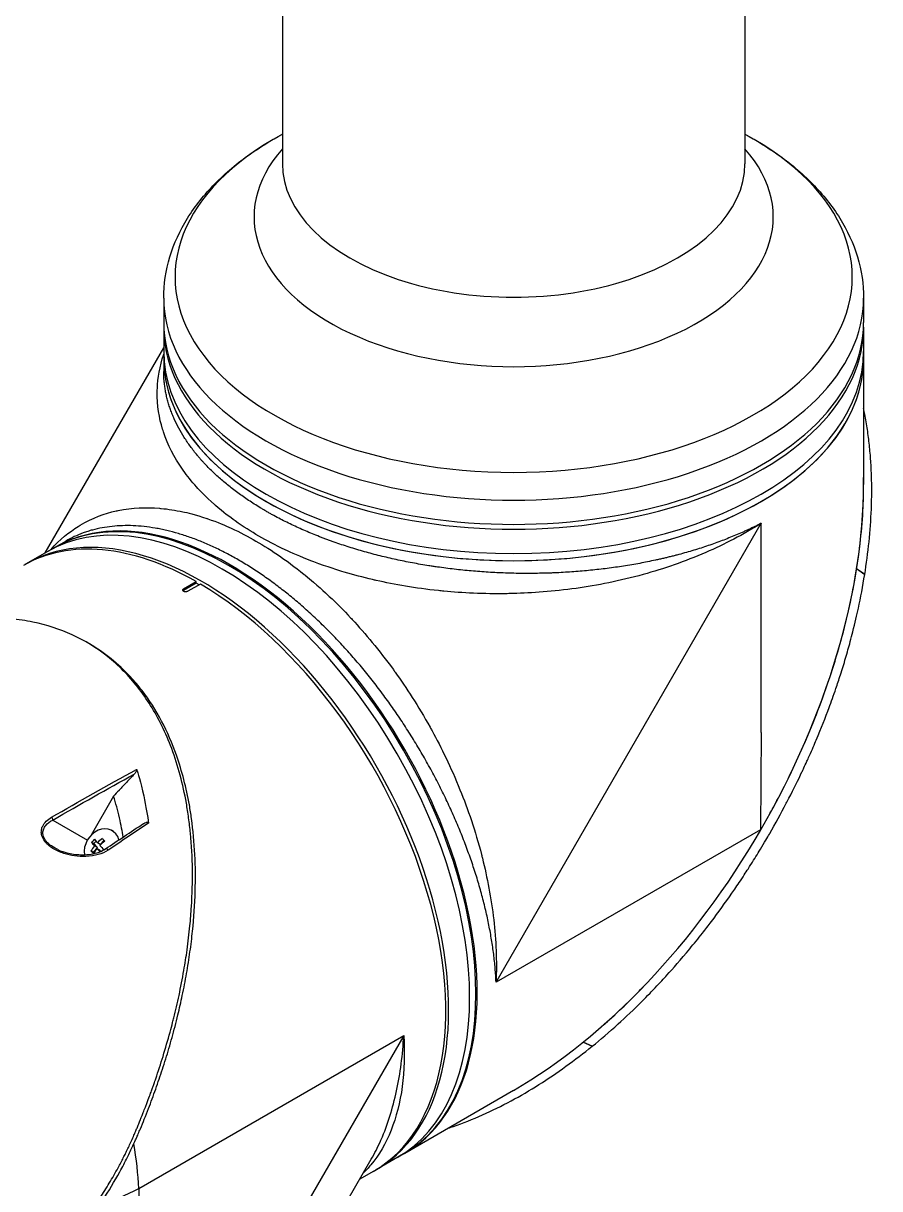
# Model space of a CAD drawing. Header units: millimetres. Extents: x 0 to 4378, y 0 to 2376.
# Drawn here: x 2626.1 to 2770.5, y 1484.4 to 1680.9 of the extents above; entities that cross this region are included whole.
import ezdxf

# ---------------------------------------------------------------- set-up
doc = ezdxf.new("R2010")
doc.units = ezdxf.units.MM
doc.header["$LTSCALE"] = 0.2
doc.layers.add('01_Object Line', color=4, linetype='Continuous')

# ---------------------------------------------------------------- blocks, each defined once
blk = doc.blocks.new('A$C7c2cc22e_1')
for p, q in [((159.54, 783.92), (159.54, 623.23)), ((237.54, 745.88), (237.54, 623.23)), ((139.54, 600.55), (139.54, 596.46)), ((257.54, 600.55), (257.54, 596.46)), ((139.54, 595.65), (139.54, 588.21)), ((257.54, 595.65), (257.54, 569.13)), ((119.56, 557.59), (139.54, 592.19)), ((195.57, 485.17), (240.26, 562.58)), ((240.26, 527.31), (240.26, 562.58)), ((120.96, 558.4), (116.36, 555.74)), ((121.17, 558.52), (123.01, 559.58)), ((160.09, 558.08), (160.09, 558.08)), ((181.35, 555.93), (181.35, 555.93)), ((256.37, 554.93), (256.37, 554.92)), ((256.37, 554.93), (257.73, 553.94)), ((257.72, 553.93), (256.37, 554.92)), ((142.89, 551.51), (145.01, 552.74)), ((145.01, 552.49), (142.89, 551.27)), ((145.01, 552.49), (145.01, 552.74)), ((145.51, 552.21), (145.01, 552.49)), ((257.72, 553.93), (257.73, 553.94)), ((142.89, 551.51), (142.89, 551.27)), ((145.72, 552.33), (143.6, 551.11)), ((181.53, 551.78), (181.52, 551.78)), ((127, 542.24), (126.5, 542.52)), ((175.56, 541.44), (175.56, 541.44)), ((240.26, 527.31), (240.14, 510.9)), ((131.09, 516.55), (127.3, 510)), ((120.84, 512.53), (126.67, 509.16)), ((130.99, 510.65), (130.84, 510.74)), ((240.14, 510.9), (195.57, 485.17)), ((127.64, 507.09), (127.27, 507.31)), ((127.76, 508.56), (127.39, 508.77)), ((127.64, 507.09), (128.37, 507.89)), ((127.76, 508.56), (128.13, 508.97)), ((128.37, 507.89), (127.76, 508.56)), ((128.37, 507.89), (127.88, 508.17)), ((128.77, 507.44), (128.28, 507.72)), ((128.85, 508.42), (128.36, 508.7)), ((128.94, 507.24), (128.77, 507.44)), ((128.85, 508.42), (129.48, 509.11)), ((127.74, 506.98), (127.64, 507.09)), ((135.33, 450.39), (180.01, 476.19)), ((180.01, 476.19), (135.33, 398.79)), ((211.78, 474.37), (210.24, 475.04)), ((210.26, 475.06), (211.79, 474.38)), ((211.78, 474.37), (211.79, 474.38)), ((180.17, 456.33), (198.54, 466.94)), ((179.96, 456.21), (175.36, 453.55)), ((134.85, 455.62), (134.85, 455.62)), ((150.39, 413.51), (174.53, 455.32)), ((174.87, 453.27), (172.58, 451.95)), ((135.33, 450.39), (135.33, 398.79))]:
    blk.add_line(p, q)
for centre, major_axis, ratio, start_param, end_param in [((198.54, 604.13), (-57.09, 0), 0.57735, 5.464399, 10.243564), ((198.54, 614.27), (-43.77, 0), 0.57735, 5.811978, 9.895986), ((198.54, 623.23), (-39, 0), 0.57735, 0, 3.141593), ((198.54, 600.55), (-59, 0), 0.57735, 0, 3.141593), ((198.54, 595.65), (59, 0), 0.57735, 3.129608, 6.29517), ((198.54, 596.46), (-59, 0), 0.57735, 0, 3.141593), ((198.54, 591.56), (59, 0), 0.57735, 3.141593, 6.283185), ((198.54, 590.34), (59, 0), 0.57735, 3.141593, 6.283185), ((198.54, 590.34), (-59, 0), 0.57735, 0, 3.141593), ((198.54, 535.06), (-41.72, -72.26), 0.57735, 1.570796, 2.356194), ((149.4, 506.69), (-29.5, 51.1), 0.57735, 3.141593, 6.283185), ((150.46, 507.3), (-29.5, 51.1), 0.57735, 3.141593, 6.283185), ((152.98, 566.52), (2.1, 0), 0.57735, 1.972028, 1.97218), ((150.67, 507.42), (29.5, -51.1), 0.57735, 6.27959, 9.428373), ((152.98, 566.52), (-2.1, 0), 0.57735, 2.574714, 2.574853), ((198.54, 583.56), (30.05, 52.05), 0.57735, 2.239653, 2.239654), ((145.86, 504.65), (-29.5, 51.1), 0.57735, 3.133203, 6.291575), ((238.07, 560.48), (2.1, 0), 0.57735, 1.254797, 1.254954), ((145.37, 504.36), (-29.5, 51.1), 0.57735, 5.506262, 6.283185), ((238.07, 560.48), (-2.1, 0), 0.57735, 0.29, 0.290926), ((168.75, 554.86), (2.1, 0), 0.57735, 2.716979, 2.718141), ((181.82, 556.51), (1.5, 0), 0.57735, 5.151807, 5.151896), ((168.75, 554.86), (-2.1, 0), 0.57735, 2.561642, 2.561674), ((198.54, 585.85), (55, 0), 0.57735, 4.753872, 4.753895), ((143.25, 551.07), (-0.5, 0), 0.57735, 5.497787, 5.84542), ((145.37, 504.36), (29.5, -51.1), 0.57735, 0, 2.34772), ((198.54, 535.06), (-30.05, -52.05), 0.57735, 4.751551, 4.751552), ((174.74, 543.66), (-1.05, 1.82), 0.57735, 0.982352, 0.982903), ((174.74, 543.66), (-1.05, 1.82), 0.57735, 2.748048, 2.748866), ((120.49, 512.73), (0.25, -0.433), 0.549074, 0.810262, 1.899061), ((129.11, 507.75), (1.73, 2.98), 0.816496, 5.602635, 8.626605), ((129.76, 507.8), (-3.18, -2.86), 0.558249, 4.806069, 4.97564), ((130.81, 507.17), (-3.33, 3.03), 0.147283, 0.643385, 0.890531), ((130.36, 507.13), (-3.35, -3.01), 0.558249, 4.563154, 4.810301), ((131.53, 507.97), (-3.17, 2.88), 0.147283, 0.8863, 1.055871), ((198.54, 535.06), (41.72, 72.26), 0.57735, 3.926991, 4.709405), ((198.54, 535.06), (-41.9, -71.34), 0.582263, 1.57216, 1.575143), ((198.42, 534.99), (29.11, -51.32), 0.582366, 0.786905, 0.789838), ((198.42, 534.99), (29.11, -51.32), 0.582366, 0.786854, 0.786905), ((130.36, 507.13), (-3.35, -3.01), 0.558249, 4.971408, 5.218555), ((129.6, 505.85), (3.17, -2.88), 0.147283, 4.027892, 4.197464), ((130.32, 506.64), (3.33, -3.03), 0.147283, 3.784977, 4.032124), ((130.77, 506.68), (3.35, 3.01), 0.558249, 1.829816, 2.076962), ((130.32, 506.64), (3.33, -3.03), 0.147283, 4.193232, 4.374842), ((130.77, 506.68), (3.35, 3.01), 0.558249, 1.421561, 1.668708), ((130.81, 507.17), (-3.33, 3.03), 0.147283, 1.051639, 1.298786), ((131.37, 506.01), (3.18, 2.86), 0.558249, 1.664476, 1.665901), ((129.99, 507.24), (-0.28, 0.415), 0.555611, 4.846848, 6.283182), ((129.99, 507.24), (-0.28, 0.415), 0.555611, 6.283182, 6.283336), ((129.11, 507.75), (-1.73, -2.98), 0.816496, 5.579462, 5.579477), ((157.39, 511.3), (21.5, -37.24), 0.57735, 0.049277, 0.049282), ((156.68, 510.89), (21.5, -37.24), 0.57735, 0.085083, 0.085088), ((156.68, 510.89), (21.25, -36.81), 0.57735, 0.101591, 0.101592), ((154.56, 509.67), (22.4, -38.8), 0.57735, 0.134651, 0.134671), ((154.91, 509.87), (22.15, -38.36), 0.57735, 0.133963, 0.133979), ((144.8, 504.04), (27.89, -48.31), 0.57735, 0.126027, 0.12603), ((93.61, 474.48), (31.63, -49.85), 0.54732, 0.762451, 0.917155), ((144.8, 504.04), (28.34, -49.09), 0.57735, 0.067851, 0.06789), ((93.61, 474.48), (-58.98, 2.47), 0.54732, 2.227834, 2.379142)]:
    blk.add_ellipse(centre, major_axis=major_axis, ratio=ratio, start_param=start_param, end_param=end_param)
for points, knots in [([(139.54, 600.55), (139.54, 602.9), (139.9, 605.25), (141.26, 609.79), (142.27, 611.97), (144.84, 616.1), (146.39, 618.05), (149.96, 621.67), (151.97, 623.36), (155.85, 626.08), (157.65, 627.18), (159.54, 628.2)], [3.9269908, 3.9269908, 3.9269908, 3.9269908, 4.0991247, 4.0991247, 4.2712586, 4.2712586, 4.4433925, 4.4433925, 4.6155264, 4.6155264, 4.7470688, 4.7470688, 4.7470688, 4.7470688]), ([(237.54, 628.2), (239.43, 627.18), (241.23, 626.08), (245.12, 623.36), (247.13, 621.67), (250.69, 618.05), (252.25, 616.1), (254.81, 611.97), (255.82, 609.79), (257.19, 605.25), (257.54, 602.9), (257.54, 600.55)], [6.2485054, 6.2485054, 6.2485054, 6.2485054, 6.3800479, 6.3800479, 6.5521818, 6.5521818, 6.7243157, 6.7243157, 6.8964496, 6.8964496, 7.0685835, 7.0685835, 7.0685835, 7.0685835]), ([(240.26, 562.58), (237.24, 560.67), (234.09, 559.03), (230.93, 557.66), (227.38, 556.12), (223.83, 554.9), (220.4, 553.95), (216.43, 552.85), (212.62, 552.11), (209.1, 551.61), (205.19, 551.06), (201.63, 550.82), (198.5, 550.73), (198.14, 550.72), (197.79, 550.72), (197.45, 550.71), (193.46, 550.65), (189.89, 550.83), (186.77, 551.13), (186.46, 551.16), (186.16, 551.19), (185.86, 551.22), (181.97, 551.63), (178.47, 552.24), (175.37, 552.94), (175.16, 552.99), (174.96, 553.04), (174.75, 553.09), (173.16, 553.46), (171.58, 553.88), (169.99, 554.35), (168.97, 554.65), (167.21, 555.19), (164.84, 556.08), (164.73, 556.12), (164.63, 556.16), (164.53, 556.2), (162.53, 556.97), (161.06, 557.63), (160.02, 558.11), (158.36, 558.89), (156.89, 559.67), (155.58, 560.43), (154.28, 561.18), (152.93, 562.03), (151.58, 562.98), (150.73, 563.59), (149.58, 564.44), (148.25, 565.6), (148.19, 565.65), (148.14, 565.7), (148.08, 565.74), (146.51, 567.13), (145.58, 568.14), (145.07, 568.71), (144.23, 569.65), (143.48, 570.59), (142.82, 571.52), (142.74, 571.63), (142.66, 571.74), (142.58, 571.86), (141.34, 573.66), (140.25, 575.71), (139.5, 577.99), (139.45, 578.14), (139.4, 578.3), (139.35, 578.46), (138.79, 580.3), (138.41, 582.4), (138.45, 584.77), (138.45, 584.97), (138.46, 585.16), (138.47, 585.36), (138.54, 587.07), (138.84, 589), (139.54, 591.13)], [0, 0, 0, 0, 0.0513847, 0.0513847, 0.0513847, 0.1089687, 0.1089687, 0.1089687, 0.1757473, 0.1757473, 0.1757473, 0.25, 0.25, 0.25, 0.2549863, 0.2549863, 0.2549863, 0.3125, 0.3125, 0.3125, 0.3170092, 0.3170092, 0.3170092, 0.375, 0.375, 0.375, 0.3786541, 0.3786541, 0.3786541, 0.40625, 0.40625, 0.40625, 0.4375, 0.4375, 0.4375, 0.4390424, 0.4390424, 0.4390424, 0.46875, 0.46875, 0.46875, 0.5, 0.5, 0.5, 0.53125, 0.53125, 0.53125, 0.5612496, 0.5612496, 0.5612496, 0.5625, 0.5625, 0.5625, 0.59375, 0.59375, 0.59375, 0.621688, 0.621688, 0.621688, 0.625, 0.625, 0.625, 0.6835073, 0.6835073, 0.6835073, 0.6875, 0.6875, 0.6875, 0.7452724, 0.7452724, 0.7452724, 0.75, 0.75, 0.75, 0.8187282, 0.8187282, 0.8187282, 0.8187282]), ([(240.26, 562.58), (240.25, 562.57), (240.23, 562.56), (240.19, 562.54), (240.11, 562.5), (240, 562.44), (239.87, 562.38), (239.7, 562.29), (239.48, 562.18), (239.13, 562.01), (238.69, 561.79), (238.15, 561.54), (237.62, 561.29), (236.89, 560.96), (235.97, 560.56), (234.84, 560.1), (233.7, 559.65), (232.53, 559.22), (230.95, 558.67), (229.32, 558.15), (227.66, 557.66), (226.6, 557.37), (225.75, 557.15), (225.1, 556.98), (224.45, 556.82), (223.79, 556.67), (223.13, 556.51), (222.25, 556.32), (221.13, 556.08), (219.79, 555.82), (217.99, 555.5), (215.71, 555.14), (213.39, 554.85), (211.52, 554.65), (210.11, 554.51), (208.69, 554.4), (207.26, 554.31), (206.06, 554.24), (205.09, 554.2), (204.12, 554.17), (202.92, 554.14), (201.47, 554.12), (200.02, 554.12), (198.1, 554.15), (195.7, 554.23), (193.3, 554.38), (191.39, 554.54), (189.96, 554.68), (188.53, 554.83), (187.1, 555.01), (185.91, 555.17), (184.96, 555.31), (184.02, 555.46), (182.85, 555.65), (180.99, 555.99), (178.7, 556.45), (176.01, 557.08), (173.38, 557.78), (171.22, 558.42), (169.53, 558.97), (168.48, 559.33), (167.65, 559.63), (167.03, 559.86), (166.42, 560.09), (165.61, 560.4), (164.61, 560.8), (163.03, 561.47), (161.51, 562.16), (160.02, 562.88), (158.93, 563.44), (158.04, 563.92), (157.34, 564.31), (156.82, 564.61), (156.31, 564.91), (155.64, 565.31), (154.81, 565.82), (153.85, 566.45), (152.61, 567.29), (151.13, 568.38), (149.75, 569.5), (148.7, 570.42), (147.94, 571.12), (147.21, 571.84), (146.63, 572.44), (146.18, 572.92), (145.85, 573.29), (145.52, 573.66), (145.1, 574.16), (144.6, 574.79), (144.02, 575.55), (143.49, 576.31), (142.82, 577.33), (142.06, 578.62), (141.42, 579.92), (140.98, 580.97), (140.68, 581.76), (140.41, 582.56), (140.18, 583.36), (139.98, 584.17), (139.82, 584.98), (139.7, 585.79), (139.58, 586.87), (139.54, 587.67), (139.54, 588.21), (139.54, 588.21)], [-0.0000644, -0.0000644, -0.0000644, -0.0000644, -0.0000148, 0.0000348, 0.000134, 0.0003324, 0.0005308, 0.0007292, 0.001126, 0.0015228, 0.0023163, 0.0031099, 0.0039035, 0.0046971, 0.0062842, 0.0078714, 0.0094585, 0.0110457, 0.0126328, 0.0158071, 0.0173942, 0.0189814, 0.019775, 0.0205685, 0.0213621, 0.0221557, 0.0229493, 0.0237428, 0.02533, 0.0269171, 0.0285043, 0.0316786, 0.0348529, 0.03644, 0.0380272, 0.0396143, 0.0412015, 0.0427886, 0.0435822, 0.0443758, 0.0459629, 0.04755, 0.0491372, 0.0507243, 0.0538986, 0.0570729, 0.0586601, 0.0602472, 0.0618344, 0.0634215, 0.0650087, 0.0658022, 0.0665958, 0.068183, 0.0697701, 0.0729444, 0.0761187, 0.079293, 0.0824673, 0.0840544, 0.0856416, 0.0864352, 0.0872287, 0.0880223, 0.0888159, 0.090403, 0.0919902, 0.0951645, 0.0967516, 0.0983388, 0.0999259, 0.1007195, 0.1015131, 0.1023066, 0.1031002, 0.1046874, 0.1062745, 0.1078617, 0.111036, 0.1142102, 0.1157974, 0.1173845, 0.1189717, 0.1205588, 0.1213524, 0.122146, 0.1229396, 0.1237331, 0.1253203, 0.1269074, 0.1284946, 0.1300817, 0.133256, 0.1364303, 0.1380175, 0.1396046, 0.1411918, 0.1427789, 0.144366, 0.1459532, 0.1475403, 0.1491275, 0.1523018, 0.1523127, 0.1523127, 0.1523127, 0.1523127]), ([(257.73, 553.94), (258.31, 557.62), (258.7, 561.31), (258.85, 564.96), (258.88, 565.87), (258.9, 566.78), (258.91, 567.69), (258.91, 568.6), (258.91, 569.5), (258.88, 570.4), (258.86, 570.85), (258.85, 571.3), (258.83, 571.75), (258.81, 572.2), (258.78, 572.64), (258.75, 573.09), (258.72, 573.54), (258.69, 573.98), (258.65, 574.43), (258.61, 574.87), (258.56, 575.31), (258.52, 575.76), (258.42, 576.64), (258.31, 577.51), (258.18, 578.38), (258.06, 579.25), (257.91, 580.12), (257.74, 580.97), (257.68, 581.3), (257.61, 581.63), (257.54, 581.96)], [0, 0, 0, 0, 0.25, 0.25, 0.25, 0.3125, 0.3125, 0.3125, 0.375, 0.375, 0.375, 0.40625, 0.40625, 0.40625, 0.4375, 0.4375, 0.4375, 0.46875, 0.46875, 0.46875, 0.5, 0.5, 0.5, 0.5625, 0.5625, 0.5625, 0.625, 0.625, 0.625, 0.6490654, 0.6490654, 0.6490654, 0.6490654]), ([(256.37, 554.93), (256.96, 558.63), (257.35, 562.33), (257.49, 566), (257.52, 566.92), (257.54, 567.83), (257.55, 568.74), (257.55, 569.26), (257.55, 569.78), (257.54, 570.3)], [-1, -1, -1, -1, -0.75, -0.75, -0.75, -0.6875, -0.6875, -0.6875, -0.6518581, -0.6518581, -0.6518581, -0.6518581]), ([(120.49, 558.13), (122.04, 559.87), (123.62, 561.11), (125.1, 562.04), (125.22, 562.11), (125.33, 562.18), (125.44, 562.25), (127.54, 563.5), (129.62, 564.24), (131.54, 564.66), (131.64, 564.69), (131.74, 564.71), (131.85, 564.73), (134.25, 565.23), (136.61, 565.3), (138.84, 565.12), (138.93, 565.11), (139.01, 565.1), (139.1, 565.09), (140.28, 564.98), (141.5, 564.8), (142.78, 564.52), (143.47, 564.37), (144.8, 564.08), (146.82, 563.4), (146.86, 563.38), (146.91, 563.37), (146.95, 563.35), (148.63, 562.77), (149.96, 562.2), (150.92, 561.75), (152.4, 561.07), (153.79, 560.34), (155.09, 559.59), (156.39, 558.84), (157.78, 557.96), (159.27, 556.93), (160.23, 556.27), (161.55, 555.31), (163.23, 553.95), (163.29, 553.91), (163.34, 553.86), (163.4, 553.81), (165.4, 552.18), (166.73, 550.93), (167.45, 550.26), (168.69, 549.08), (169.89, 547.88), (171.03, 546.66), (171.13, 546.55), (171.23, 546.45), (171.32, 546.35), (173.53, 543.97), (175.86, 541.2), (178.2, 537.97), (178.32, 537.8), (178.44, 537.64), (178.56, 537.47), (180.43, 534.86), (182.44, 531.78), (184.44, 528.18), (184.56, 527.98), (184.67, 527.77), (184.79, 527.56), (186.32, 524.76), (187.95, 521.46), (189.49, 517.64), (190.82, 514.36), (192.08, 510.69), (193.12, 506.69), (193.16, 506.5), (193.21, 506.31), (193.26, 506.11), (194.09, 502.81), (194.76, 499.32), (195.17, 495.72), (195.56, 492.27), (195.72, 488.72), (195.57, 485.17)], [0.1889078, 0.1889078, 0.1889078, 0.1889078, 0.25, 0.25, 0.25, 0.2532003, 0.2532003, 0.2532003, 0.3125, 0.3125, 0.3125, 0.315088, 0.315088, 0.315088, 0.375, 0.375, 0.375, 0.3771886, 0.3771886, 0.3771886, 0.40625, 0.40625, 0.40625, 0.4375, 0.4375, 0.4375, 0.4383069, 0.4383069, 0.4383069, 0.46875, 0.46875, 0.46875, 0.5, 0.5, 0.5, 0.53125, 0.53125, 0.53125, 0.5614637, 0.5614637, 0.5614637, 0.5625, 0.5625, 0.5625, 0.59375, 0.59375, 0.59375, 0.6225557, 0.6225557, 0.6225557, 0.625, 0.625, 0.625, 0.6844623, 0.6844623, 0.6844623, 0.6875, 0.6875, 0.6875, 0.7466289, 0.7466289, 0.7466289, 0.75, 0.75, 0.75, 0.8157706, 0.8157706, 0.8157706, 0.8722986, 0.8722986, 0.8722986, 0.875, 0.875, 0.875, 0.9388377, 0.9388377, 0.9388377, 1, 1, 1, 1]), ([(195.57, 485.17), (195.57, 485.27), (195.56, 485.37), (195.56, 485.47), (195.55, 485.56), (195.55, 485.66), (195.54, 485.76), (195.53, 485.95), (195.52, 486.15), (195.51, 486.34), (195.48, 486.73), (195.45, 487.13), (195.42, 487.52), (195.39, 487.91), (195.35, 488.31), (195.31, 488.71), (195.26, 489.1), (195.22, 489.5), (195.17, 489.9), (195.07, 490.7), (194.95, 491.51), (194.82, 492.32), (194.69, 493.14), (194.54, 493.96), (194.37, 494.78), (194.21, 495.61), (194.03, 496.44), (193.83, 497.28), (193.63, 498.12), (193.42, 498.97), (193.19, 499.82), (193.08, 500.24), (192.96, 500.67), (192.84, 501.1), (192.71, 501.53), (192.59, 501.96), (192.46, 502.39), (192.2, 503.26), (191.92, 504.12), (191.63, 504.98), (191.34, 505.85), (191.03, 506.71), (190.72, 507.57), (190.4, 508.43), (190.07, 509.3), (189.72, 510.16), (189.38, 511.02), (189.02, 511.88), (188.64, 512.74), (188.27, 513.6), (187.88, 514.46), (187.48, 515.31), (187.08, 516.17), (186.66, 517.03), (186.23, 517.89), (186.02, 518.32), (185.8, 518.75), (185.58, 519.17), (185.36, 519.6), (185.13, 520.03), (184.9, 520.46), (184.44, 521.31), (183.98, 522.16), (183.5, 523), (183.02, 523.83), (182.53, 524.66), (182.03, 525.49), (181.53, 526.31), (181.02, 527.13), (180.5, 527.93), (179.98, 528.74), (179.46, 529.54), (178.92, 530.33), (178.37, 531.12), (177.82, 531.91), (177.26, 532.69), (176.7, 533.46), (176.13, 534.23), (175.55, 534.99), (175.26, 535.37), (174.96, 535.75), (174.66, 536.13), (174.37, 536.51), (174.07, 536.88), (173.77, 537.25), (173.17, 538), (172.56, 538.72), (171.95, 539.44), (171.33, 540.15), (170.72, 540.85), (170.09, 541.53), (169.47, 542.22), (168.84, 542.89), (168.2, 543.55), (167.57, 544.21), (166.92, 544.85), (166.28, 545.48), (165.63, 546.11), (164.98, 546.73), (164.32, 547.33), (163.66, 547.94), (163, 548.52), (162.33, 549.1), (161.65, 549.67), (160.98, 550.23), (160.3, 550.78), (159.62, 551.32), (158.94, 551.84), (158.26, 552.35), (157.58, 552.86), (156.9, 553.34), (156.21, 553.82), (155.53, 554.29), (154.84, 554.74), (154.16, 555.17), (153.82, 555.39), (153.47, 555.6), (153.13, 555.81), (152.78, 556.02), (152.44, 556.22), (152.1, 556.42), (151.75, 556.62), (151.41, 556.81), (151.07, 557), (150.72, 557.19), (150.38, 557.37), (150.04, 557.55), (149.36, 557.91), (148.68, 558.24), (148, 558.56), (147.33, 558.87), (146.65, 559.17), (145.99, 559.44), (145.32, 559.72), (144.65, 559.97), (143.99, 560.21), (143.33, 560.44), (142.67, 560.65), (142.01, 560.85), (141.36, 561.04), (140.7, 561.21), (140.05, 561.37), (139.73, 561.44), (139.41, 561.51), (139.08, 561.58), (138.76, 561.65), (138.44, 561.71), (138.12, 561.76), (137.48, 561.87), (136.85, 561.96), (136.22, 562.03), (135.6, 562.1), (134.99, 562.14), (134.38, 562.17), (133.77, 562.19), (133.18, 562.2), (132.59, 562.18), (132, 562.16), (131.42, 562.12), (130.85, 562.06), (130.28, 562), (129.72, 561.92), (129.16, 561.82), (128.61, 561.72), (128.06, 561.59), (127.53, 561.45), (127.26, 561.38), (127, 561.3), (126.73, 561.22), (126.47, 561.13), (126.21, 561.04), (125.95, 560.95), (125.43, 560.76), (124.93, 560.55), (124.44, 560.33), (123.95, 560.1), (123.48, 559.85), (123.01, 559.58), (123.01, 559.58), (123.01, 559.58), (123.01, 559.58)], [-0.0000637, -0.0000637, -0.0000637, -0.0000637, 0.0002965, 0.0002965, 0.0002965, 0.0006567, 0.0006567, 0.0006567, 0.0013771, 0.0013771, 0.0013771, 0.0028179, 0.0028179, 0.0028179, 0.0042587, 0.0042587, 0.0042587, 0.0056995, 0.0056995, 0.0056995, 0.0085812, 0.0085812, 0.0085812, 0.0114628, 0.0114628, 0.0114628, 0.0143444, 0.0143444, 0.0143444, 0.017226, 0.017226, 0.017226, 0.0186668, 0.0186668, 0.0186668, 0.0201076, 0.0201076, 0.0201076, 0.0229892, 0.0229892, 0.0229892, 0.0258708, 0.0258708, 0.0258708, 0.0287525, 0.0287525, 0.0287525, 0.0316341, 0.0316341, 0.0316341, 0.0345157, 0.0345157, 0.0345157, 0.0373973, 0.0373973, 0.0373973, 0.0388381, 0.0388381, 0.0388381, 0.0402789, 0.0402789, 0.0402789, 0.0431605, 0.0431605, 0.0431605, 0.0460421, 0.0460421, 0.0460421, 0.0489257, 0.0489257, 0.0489257, 0.0518054, 0.0518054, 0.0518054, 0.054687, 0.054687, 0.054687, 0.0575686, 0.0575686, 0.0575686, 0.0590094, 0.0590094, 0.0590094, 0.0604502, 0.0604502, 0.0604502, 0.0633318, 0.0633318, 0.0633318, 0.0662134, 0.0662134, 0.0662134, 0.0690951, 0.0690951, 0.0690951, 0.0719767, 0.0719767, 0.0719767, 0.0748582, 0.0748582, 0.0748582, 0.0777399, 0.0777399, 0.0777399, 0.0806215, 0.0806215, 0.0806215, 0.0835031, 0.0835031, 0.0835031, 0.0863847, 0.0863847, 0.0863847, 0.0892664, 0.0892664, 0.0892664, 0.0907048, 0.0907048, 0.0907048, 0.092148, 0.092148, 0.092148, 0.0935873, 0.0935873, 0.0935873, 0.0950296, 0.0950296, 0.0950296, 0.0979112, 0.0979112, 0.0979112, 0.1007928, 0.1007928, 0.1007928, 0.1036744, 0.1036744, 0.1036744, 0.106556, 0.106556, 0.106556, 0.1094377, 0.1094377, 0.1094377, 0.1108785, 0.1108785, 0.1108785, 0.1123193, 0.1123193, 0.1123193, 0.1152009, 0.1152009, 0.1152009, 0.1180825, 0.1180825, 0.1180825, 0.1209641, 0.1209641, 0.1209641, 0.1238457, 0.1238457, 0.1238457, 0.1267273, 0.1267273, 0.1267273, 0.129609, 0.129609, 0.129609, 0.1310498, 0.1310498, 0.1310498, 0.1324906, 0.1324906, 0.1324906, 0.1353722, 0.1353722, 0.1353722, 0.1382538, 0.1382538, 0.1382538, 0.1382579, 0.1382579, 0.1382579, 0.1382579]), ([(241.62, 513.39), (242.13, 514.31), (242.63, 515.24), (243.12, 516.18), (244.04, 517.93), (244.92, 519.7), (245.77, 521.49), (247.46, 525.06), (248.99, 528.7), (250.36, 532.39), (251.72, 536.08), (252.93, 539.81), (253.94, 543.57), (254.44, 545.45), (254.9, 547.34), (255.31, 549.23), (255.72, 551.12), (256.07, 553.02), (256.37, 554.92)], [-0.4708044, -0.4708044, -0.4708044, -0.4708044, -0.4375, -0.4375, -0.4375, -0.375, -0.375, -0.375, -0.25, -0.25, -0.25, -0.125, -0.125, -0.125, -0.0625, -0.0625, -0.0625, 0, 0, 0, 0]), ([(211.79, 474.38), (213.17, 475.5), (214.63, 476.75), (216.16, 478.13), (217.4, 479.25), (218.81, 480.58), (220.36, 482.13), (220.55, 482.32), (220.94, 482.72), (221.54, 483.34), (221.79, 483.59), (222.08, 483.89), (222.39, 484.22), (223.22, 485.09), (223.88, 485.81), (224.38, 486.36), (225.41, 487.5), (226.71, 488.96), (228.22, 490.79), (228.95, 491.67), (229.67, 492.56), (230.37, 493.45), (230.88, 494.1), (231.38, 494.75), (231.88, 495.4), (233.06, 496.97), (234.21, 498.56), (235.33, 500.18), (235.74, 500.77), (236.22, 501.46), (236.76, 502.28), (237.4, 503.24), (237.87, 503.97), (238.19, 504.46), (238.39, 504.77), (238.52, 504.99), (238.6, 505.11), (239.12, 505.94), (239.64, 506.78), (240.15, 507.62), (240.84, 508.76), (241.33, 509.61), (241.66, 510.17), (241.67, 510.2), (241.69, 510.22), (241.71, 510.25), (242.67, 511.93), (243.6, 513.62), (244.51, 515.35), (244.66, 515.63), (244.81, 515.92), (244.95, 516.19), (245.79, 517.82), (246.52, 519.31), (247.15, 520.64), (247.31, 520.99), (247.6, 521.59), (247.98, 522.44), (248.11, 522.71), (248.24, 523), (248.38, 523.32), (248.88, 524.44), (249.27, 525.35), (249.56, 526.02), (250.4, 528.03), (251.12, 529.85), (251.72, 531.49), (252.09, 532.48), (252.48, 533.55), (252.87, 534.69), (253.12, 535.44), (253.38, 536.22), (253.64, 537.03), (253.94, 537.96), (254.23, 538.89), (254.5, 539.82), (254.78, 540.76), (255.04, 541.69), (255.29, 542.63), (255.45, 543.2), (255.59, 543.74), (255.72, 544.26), (256.11, 545.79), (256.41, 547.13), (256.66, 548.27), (257.05, 550.07), (257.4, 551.95), (257.72, 553.93)], [-1, -1, -1, -1, -0.9375, -0.9375, -0.9375, -0.875, -0.875, -0.875, -0.8528979, -0.8528979, -0.8528979, -0.84375, -0.84375, -0.84375, -0.8125, -0.8125, -0.8125, -0.75, -0.75, -0.75, -0.7138981, -0.7138981, -0.7138981, -0.6875, -0.6875, -0.6875, -0.625, -0.625, -0.625, -0.5982143, -0.5982143, -0.5982143, -0.5763525, -0.5763525, -0.5763525, -0.5625, -0.5625, -0.5625, -0.53125, -0.53125, -0.53125, -0.5, -0.5, -0.5, -0.4990096, -0.4990096, -0.4990096, -0.4375, -0.4375, -0.4375, -0.4283694, -0.4283694, -0.4283694, -0.375, -0.375, -0.375, -0.3512462, -0.3512462, -0.3512462, -0.34375, -0.34375, -0.34375, -0.3125, -0.3125, -0.3125, -0.25, -0.25, -0.25, -0.2121786, -0.2121786, -0.2121786, -0.1875, -0.1875, -0.1875, -0.15625, -0.15625, -0.15625, -0.125, -0.125, -0.125, -0.1091039, -0.1091039, -0.1091039, -0.0625, -0.0625, -0.0625, 0, 0, 0, 0]), ([(143.6, 551.11), (143.56, 551.08), (143.51, 551.06), (143.46, 551.05), (143.41, 551.04), (143.36, 551.03), (143.3, 551.02), (143.25, 551.02), (143.19, 551.02), (143.13, 551.03), (143.08, 551.04), (143.03, 551.05), (142.98, 551.07), (142.95, 551.08), (142.92, 551.09), (142.89, 551.11), (142.85, 551.13), (142.82, 551.16), (142.79, 551.19), (142.77, 551.21), (142.75, 551.25), (142.75, 551.28), (142.74, 551.31), (142.75, 551.34), (142.76, 551.37), (142.77, 551.41), (142.79, 551.44), (142.82, 551.46), (142.84, 551.48), (142.87, 551.5), (142.89, 551.51)], [0, 0, 0, 0, 0.107468, 0.107468, 0.107468, 0.214935, 0.214935, 0.214935, 0.322405, 0.322405, 0.322405, 0.429877, 0.429877, 0.429877, 0.5, 0.5, 0.5, 0.607468, 0.607468, 0.607468, 0.714935, 0.714935, 0.714935, 0.822405, 0.822405, 0.822405, 0.929877, 0.929877, 0.929877, 1, 1, 1, 1]), ([(97.11, 417.44), (97.13, 417.46), (97.33, 417.58), (97.43, 417.65), (97.51, 417.7), (97.75, 417.85), (97.91, 417.96), (98.38, 418.27), (98.7, 418.48), (99.65, 419.12), (100.27, 419.55), (102.14, 420.88), (103.37, 421.8), (104.88, 422.98), (105.17, 423.21), (105.85, 423.75), (106.23, 424.07), (107.3, 424.95), (108, 425.54), (108.83, 426.27), (108.97, 426.39), (109.23, 426.62), (109.35, 426.72), (110.78, 427.99), (112.06, 429.19), (114.04, 431.12), (114.75, 431.83), (116.25, 433.37), (117.04, 434.21), (119.91, 437.32), (121.93, 439.67), (124.5, 442.89), (125.13, 443.7), (125.85, 444.64), (125.94, 444.76), (126.1, 444.97), (126.17, 445.07), (126.32, 445.26), (126.39, 445.36), (126.56, 445.6), (126.66, 445.72), (126.83, 445.95), (126.9, 446.05), (127.07, 446.29), (127.17, 446.43), (127.36, 446.69), (127.44, 446.81), (127.96, 447.54), (128.39, 448.17), (129.34, 449.62), (129.86, 450.45), (130.88, 452.14), (131.37, 453), (132.14, 454.43), (132.44, 455), (132.79, 455.69), (132.86, 455.82), (133.04, 456.19), (133.16, 456.43), (133.56, 457.24), (133.83, 457.83), (134.24, 458.74), (134.39, 459.06), (134.57, 459.49), (134.62, 459.6), (134.69, 459.77), (134.72, 459.83), (134.8, 460.02), (134.85, 460.15), (134.99, 460.48), (135.08, 460.68), (135.27, 461.14), (135.37, 461.38), (135.56, 461.86), (135.66, 462.1), (135.79, 462.42), (135.82, 462.49), (135.93, 462.77), (136.01, 462.98), (136.21, 463.49), (136.33, 463.79), (136.53, 464.3), (136.61, 464.52), (136.78, 464.96), (136.86, 465.18), (137.07, 465.75), (137.2, 466.1), (137.42, 466.7), (137.51, 466.95), (137.67, 467.4), (137.74, 467.59), (137.84, 467.87), (137.88, 467.97), (138.01, 468.35), (138.1, 468.62), (138.63, 470.15), (139.03, 471.41), (139.84, 474.03), (140.24, 475.4), (140.76, 477.31), (140.9, 477.85), (141.11, 478.65), (141.17, 478.91), (141.39, 479.79), (141.54, 480.41), (141.84, 481.67), (141.98, 482.31), (142.42, 484.35), (142.69, 485.76), (143.13, 488.31), (143.32, 489.47), (143.66, 491.97), (143.83, 493.32), (144.06, 495.76), (144.15, 496.85), (144.48, 502.12), (144.44, 506.27), (143.97, 511.17), (143.86, 512.04), (143.63, 513.73), (143.5, 514.56), (142.79, 518.57), (141.97, 521.66), (140.39, 525.9), (139.84, 527.17), (138.65, 529.6), (138.01, 530.75), (135.98, 534.01), (134.45, 535.97), (131.87, 538.58), (130.97, 539.38), (128.21, 541.57), (126.23, 542.79), (122.01, 544.73), (119.79, 545.44), (116.88, 546.03), (116.27, 546.14), (115.03, 546.32), (114.4, 546.39), (113.12, 546.5), (112.47, 546.54), (110.47, 546.61), (109.11, 546.58), (106.59, 546.39), (105.43, 546.26), (103.26, 545.92), (102.24, 545.73), (99.45, 545.1), (97.68, 544.6), (94.59, 543.56), (93.28, 543.07), (90.99, 542.12), (90.02, 541.69), (88.32, 540.89), (87.6, 540.53), (86.61, 540.02), (86.34, 539.88), (85.84, 539.61), (85.6, 539.49), (84.96, 539.14), (84.55, 538.91), (83.53, 538.33), (82.93, 537.98), (82.02, 537.43), (81.72, 537.25), (81.26, 536.97), (81.11, 536.87), (80.92, 536.75), (80.84, 536.7), (80.76, 536.65)], [-6.229962, -6.229962, -6.229962, -6.229962, -6.227864, -6.227864, -6.219552, -6.219552, -6.202929, -6.202929, -6.16968, -6.16968, -6.103208, -6.103208, -5.970065, -5.970065, -5.937453, -5.937453, -5.895346, -5.895346, -5.816119, -5.816119, -5.800362, -5.800362, -5.786281, -5.786281, -5.635887, -5.635887, -5.550128, -5.550128, -5.451964, -5.451964, -5.19041, -5.19041, -5.103809, -5.103809, -5.091041, -5.091041, -5.081268, -5.081268, -5.070806, -5.070806, -5.057101, -5.057101, -5.047416, -5.047416, -5.032993, -5.032993, -5.021064, -5.021064, -4.959513, -4.959513, -4.879662, -4.879662, -4.798866, -4.798866, -4.746913, -4.746913, -4.735039, -4.735039, -4.713278, -4.713278, -4.660559, -4.660559, -4.631405, -4.631405, -4.620962, -4.620962, -4.61581, -4.61581, -4.603824, -4.603824, -4.585775, -4.585775, -4.565126, -4.565126, -4.545061, -4.545061, -4.538129, -4.538129, -4.518662, -4.518662, -4.489931, -4.489931, -4.468034, -4.468034, -4.446173, -4.446173, -4.412022, -4.412022, -4.38742, -4.38742, -4.368644, -4.368644, -4.359076, -4.359076, -4.331844, -4.331844, -4.208918, -4.208918, -4.076245, -4.076245, -4.023995, -4.023995, -3.998904, -3.998904, -3.939656, -3.939656, -3.878964, -3.878964, -3.746371, -3.746371, -3.637173, -3.637173, -3.509455, -3.509455, -3.406658, -3.406658, -3.009825, -3.009825, -2.924337, -2.924337, -2.84138, -2.84138, -2.519502, -2.519502, -2.374871, -2.374871, -2.235834, -2.235834, -1.965462, -1.965462, -1.83333, -1.83333, -1.574796, -1.574796, -1.31765, -1.31765, -1.250405, -1.250405, -1.181884, -1.181884, -1.111813, -1.111813, -0.967968, -0.967968, -0.846322, -0.846322, -0.739809, -0.739809, -0.553416, -0.553416, -0.413606, -0.413606, -0.308754, -0.308754, -0.230175, -0.230175, -0.200698, -0.200698, -0.174921, -0.174921, -0.129811, -0.129811, -0.061984, -0.061984, -0.028133, -0.028133, -0.011208, -0.011208, -0.006486, -0.006486, -0.006486, -0.006486]), ([(97.61, 417.16), (97.66, 417.19), (98.07, 417.44), (98.95, 418.02), (99.29, 418.25), (100.28, 418.92), (100.94, 419.38), (102.91, 420.78), (104.21, 421.76), (105.84, 423.05), (106.19, 423.34), (106.97, 423.97), (107.38, 424.31), (108.88, 425.57), (109.95, 426.51), (111.6, 428.02), (112.2, 428.58), (114.37, 430.64), (115.92, 432.2), (120.37, 436.93), (125.66, 442.99), (130.27, 449.97), (131.23, 451.57), (132.58, 454.01), (133.01, 454.83), (133.58, 455.98), (133.74, 456.3), (134.21, 457.28), (134.51, 457.92), (134.89, 458.78), (134.98, 458.98), (135.13, 459.33), (135.19, 459.47), (135.31, 459.75), (135.36, 459.89), (135.48, 460.16), (135.54, 460.3), (135.82, 460.99), (136.05, 461.53), (136.5, 462.67), (136.74, 463.26), (137.39, 464.95), (137.8, 466.05), (138.58, 468.26), (138.96, 469.37), (139.7, 471.65), (140.07, 472.82), (140.77, 475.23), (141.12, 476.46), (141.61, 478.36), (141.77, 479.01), (142.2, 480.76), (142.44, 481.85), (142.94, 484.18), (143.18, 485.42), (143.61, 487.87), (143.8, 489.08), (144.13, 491.46), (144.28, 492.63), (144.63, 496.04), (144.78, 498.29), (144.97, 504.67), (144.78, 508.79), (144.12, 513.54), (144, 514.31), (143.35, 517.97), (142.63, 520.77), (140.27, 527.47), (138.35, 531.17), (135.26, 535.18), (134.61, 535.95), (132.91, 537.79), (131.82, 538.8), (129.5, 540.66), (128.28, 541.5), (127, 542.24)], [0.000001, 0.000001, 0.000001, 0.000001, 0.0174896, 0.0174896, 0.0280641, 0.0280641, 0.0492044, 0.0492044, 0.0915833, 0.0915833, 0.103829, 0.103829, 0.1177045, 0.1177045, 0.1548929, 0.1548929, 0.1762617, 0.1762617, 0.2332292, 0.2332292, 0.3447473, 0.3447473, 0.3768428, 0.3768428, 0.3928613, 0.3928613, 0.3992061, 0.3992061, 0.4115742, 0.4115742, 0.4153435, 0.4153435, 0.4181398, 0.4181398, 0.4207138, 0.4207138, 0.4231441, 0.4231441, 0.4328041, 0.4328041, 0.443145, 0.443145, 0.4624048, 0.4624048, 0.4815797, 0.4815797, 0.5018181, 0.5018181, 0.5229618, 0.5229618, 0.5340035, 0.5340035, 0.5527188, 0.5527188, 0.5738832, 0.5738832, 0.5945831, 0.5945831, 0.6145009, 0.6145009, 0.6528362, 0.6528362, 0.7241388, 0.7241388, 0.7381113, 0.7381113, 0.7906485, 0.7906485, 0.8696683, 0.8696683, 0.8893857, 0.8893857, 0.91901, 0.91901, 0.9486615, 0.9486615, 0.9486615, 0.9486615]), ([(134.97, 521.07), (134.98, 521.04), (134.99, 521.01), (134.98, 520.95), (134.98, 520.92), (134.95, 520.81), (134.91, 520.73), (134.79, 520.52), (134.69, 520.39), (134.57, 520.26)], [0.00000001, 0.00000001, 0.00000001, 0.00000001, 0.00934531, 0.00934531, 0.02070119, 0.02070119, 0.04610095, 0.04610095, 0.07967024, 0.07967024, 0.07967024, 0.07967024]), ([(134.97, 521.07), (135.14, 520.55), (135.65, 518.94), (136.55, 514.81), (136.82, 513.18), (136.97, 511.98)], [0.000001, 0.000001, 0.000001, 0.000001, 0.1867187, 0.1867187, 0.3309926, 0.3309926, 0.3309926, 0.3309926]), ([(134.57, 520.26), (134.14, 519.81), (133.72, 519.36), (132.87, 518.45), (132.44, 517.99), (132.02, 517.54), (132.01, 517.54), (132.01, 517.53), (132, 517.53), (131.7, 517.2), (131.39, 516.88), (131.09, 516.55)], [-0.3898017, -0.3898017, -0.3898017, -0.3898017, -0.1949013, -0.1949013, 0, 0, 0, 0.0018086, 0.0018086, 0.0018086, 0.14148, 0.14148, 0.14148, 0.14148]), ([(132.71, 509.67), (132.55, 510.61), (132.35, 511.68), (131.77, 514.25), (131.47, 515.34), (131.09, 516.55)], [-1.1363137, -1.1363137, -1.1363137, -1.1363137, -0.7048537, -0.7048537, -0.2097711, -0.2097711, -0.2097711, -0.2097711]), ([(130.18, 507.45), (129.2, 506.79), (127.95, 506.45), (126.4, 506.4), (125.1, 506.35), (123.87, 506.53), (122.7, 506.91), (122.63, 506.93), (122.56, 506.96), (122.5, 506.98), (121.79, 507.23), (121.17, 507.53), (120.64, 507.88), (120.48, 507.99), (120.33, 508.1), (120.2, 508.2), (120.06, 508.32), (119.93, 508.43), (119.81, 508.55), (119.56, 508.8), (119.35, 509.09), (119.19, 509.42), (119.04, 509.7), (118.95, 509.99), (118.91, 510.28), (118.91, 510.34), (118.9, 510.4), (118.9, 510.45), (118.9, 510.6), (118.91, 510.74), (118.93, 510.88), (118.95, 510.98), (118.98, 511.09), (119.01, 511.2), (119.05, 511.31), (119.09, 511.41), (119.14, 511.5), (119.43, 512.09), (119.93, 512.59), (120.64, 513)], [0, 0, 0, 0, 0.25, 0.25, 0.25, 0.4865055, 0.4865055, 0.4865055, 0.5, 0.5, 0.5, 0.625, 0.625, 0.625, 0.65625, 0.65625, 0.65625, 0.6875, 0.6875, 0.6875, 0.75, 0.75, 0.75, 0.8021419, 0.8021419, 0.8021419, 0.8125, 0.8125, 0.8125, 0.8375, 0.8375, 0.8375, 0.85625, 0.85625, 0.85625, 0.875, 0.875, 0.875, 0.9999999, 0.9999999, 0.9999999, 0.9999999]), ([(120.94, 507.96), (120.83, 508.02), (120.72, 508.09), (120.62, 508.16), (120.52, 508.22), (120.42, 508.29), (120.32, 508.37), (120.18, 508.47), (120.02, 508.61), (119.8, 508.88), (119.78, 508.9), (119.77, 508.91), (119.76, 508.93), (119.7, 509), (119.64, 509.07), (119.6, 509.13), (119.56, 509.19), (119.52, 509.24), (119.49, 509.3), (119.4, 509.45), (119.33, 509.6), (119.28, 509.75), (119.22, 509.92), (119.19, 510.09), (119.18, 510.25), (119.17, 510.28), (119.17, 510.31), (119.17, 510.35), (119.17, 510.58), (119.22, 510.81), (119.31, 511.03), (119.39, 511.24), (119.51, 511.44), (119.67, 511.63), (119.94, 511.95), (120.32, 512.26), (120.84, 512.53)], [-0.9529877, -0.9529877, -0.9529877, -0.9529877, -0.9022408, -0.9022408, -0.9022408, -0.8514938, -0.8514938, -0.8514938, -0.75, -0.75, -0.75, -0.7421865, -0.7421865, -0.7421865, -0.705, -0.705, -0.705, -0.675, -0.675, -0.675, -0.6, -0.6, -0.6, -0.5168612, -0.5168612, -0.5168612, -0.5, -0.5, -0.5, -0.375, -0.375, -0.375, -0.25, -0.25, -0.25, -0.0000001, -0.0000001, -0.0000001, -0.0000001]), ([(136.12, 511.93), (136.14, 511.94), (136.16, 511.95), (136.32, 512.04), (136.44, 512.1), (136.63, 512.16), (136.7, 512.17), (136.79, 512.16), (136.82, 512.16), (136.88, 512.13), (136.9, 512.12), (136.94, 512.08), (136.95, 512.06), (136.97, 512.02), (136.97, 512), (136.97, 511.98)], [0.0882213, 0.0882213, 0.0882213, 0.0882213, 0.095972, 0.095972, 0.1472556, 0.1472556, 0.1799, 0.1799, 0.201094, 0.201094, 0.2173693, 0.2173693, 0.2315622, 0.2315622, 0.2460854, 0.2460854, 0.2460854, 0.2460854]), ([(121.66, 507.55), (122.25, 507.28), (122.86, 507.09), (124.25, 506.76), (125.04, 506.68), (126.81, 506.68), (127.79, 506.81), (129.03, 507.27), (129.39, 507.44), (129.71, 507.66)], [0, 0, 0, 0, 0.19496, 0.19496, 0.4492255, 0.4492255, 0.7793644, 0.7793644, 0.9241769, 0.9241769, 0.9241769, 0.9241769]), ([(213.27, 477.59), (215.18, 479.27), (217.05, 481.02), (218.86, 482.83), (219.59, 483.56), (220.31, 484.31), (221.03, 485.06)], [-0.9573734, -0.9573734, -0.9573734, -0.9573734, -0.875, -0.875, -0.875, -0.8418492, -0.8418492, -0.8418492, -0.8418492]), ([(180.01, 476.19), (180.19, 473.15), (180.1, 470.27), (179.75, 467.58), (179.39, 464.91), (178.75, 462.41), (177.87, 460.19), (176.98, 457.98), (175.84, 456.03), (174.46, 454.36), (174.04, 453.86), (173.61, 453.39), (173.15, 452.94)], [0, 0, 0, 0, 0.0627169, 0.0627169, 0.0627169, 0.125, 0.125, 0.125, 0.1875, 0.1875, 0.1875, 0.2060777, 0.2060777, 0.2060777, 0.2060777]), ([(174.53, 455.32), (175.09, 456.29), (175.61, 457.31), (176.09, 458.38), (176.13, 458.47), (176.17, 458.56), (176.21, 458.65), (177.29, 461.13), (178.17, 463.92), (178.8, 466.86), (179.44, 469.8), (179.84, 472.91), (180.01, 476.19)], [0.8482612, 0.8482612, 0.8482612, 0.8482612, 0.875, 0.875, 0.875, 0.877259, 0.877259, 0.877259, 0.9386494, 0.9386494, 0.9386494, 1, 1, 1, 1]), ([(187.5, 460.56), (187.79, 460.65), (188.08, 460.75), (188.37, 460.85), (190.02, 461.42), (191.66, 462.07), (193.28, 462.79), (196.53, 464.23), (199.71, 465.95), (202.8, 467.9), (204.34, 468.88), (205.86, 469.91), (207.36, 470.99), (208.86, 472.07), (210.33, 473.2), (211.78, 474.37)], [0.3527878, 0.3527878, 0.3527878, 0.3527878, 0.375, 0.375, 0.375, 0.5, 0.5, 0.5, 0.75, 0.75, 0.75, 0.875, 0.875, 0.875, 1, 1, 1, 1])]:
    blk.add_open_spline(points, degree=3, knots=knots)
for points in [[(120.64, 513), (125.17, 515.62), (129.97, 518.33), (134.97, 521.07)], [(120.84, 512.53), (125.41, 515.17), (129.99, 517.75), (134.57, 520.26)], [(129.71, 507.66), (131.85, 509.1), (133.99, 510.52), (136.12, 511.93)], [(136.97, 511.98), (134.71, 510.49), (132.44, 508.98), (130.18, 507.45)], [(240.14, 510.76), (240.18, 510.83), (240.22, 510.9), (240.26, 510.98)], [(120.81, 508.04), (120.81, 508.03), (120.81, 508.02), (120.81, 508.02)], [(121.24, 507.78), (121.12, 507.85), (121.02, 507.91), (120.94, 507.96)], [(121.66, 507.54), (121.52, 507.62), (121.38, 507.7), (121.24, 507.78)]]:
    blk.add_open_spline(points, degree=3)

msp = doc.modelspace()

# ---------------------------------------------------------------- block references
at = {"layer": '01_Object Line'}
msp.add_blockref('A$C7c2cc22e_1', (2510.212, 1034.021), dxfattribs=at)

doc.saveas('drawing.dxf')
